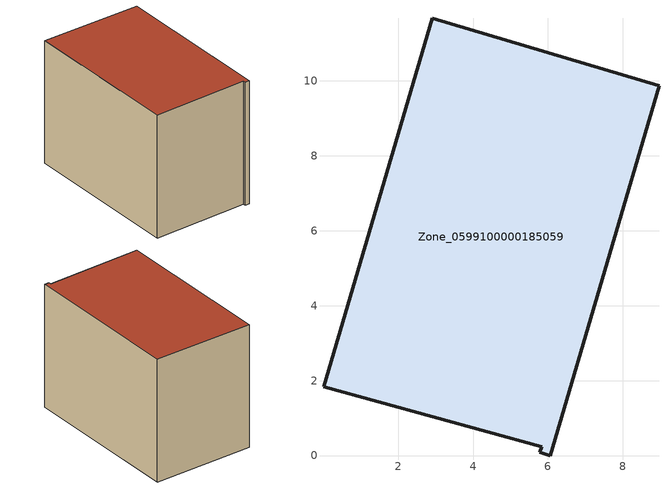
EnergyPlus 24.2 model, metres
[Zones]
Zone_0599100000185059
 floor ground (C_G): 5.83,0.23 0.01,1.83 2.91,11.66 8.96,9.86 6.06,0 5.78,0.08 z0.54
 wall outside (C_F): 6.06,0 8.96,9.86 2.91,11.66 0.01,1.83 5.83,0.23 5.78,0.08 6.06,0 z0.54:8.34
 roof outside (C_R): 5.83,0.23 5.78,0.08 6.06,0 8.96,9.86 2.91,11.66 0.01,1.83 z8.34
[BUILDING]
Pand.0599100000185059: North Axis=0; Terrain=City; Loads Convergence Tolerance Value=0.04; Temperature Convergence Tolerance Value=0.4; Solar Distribution=FullExterior; Maximum Number of Warmup Days=25; Minimum Number of Warmup Days=1
[Site:Location]
Rotterdam.The.Hague.AP_ZH_NLD Design_Conditions: Latitude=51.96; Longitude=4.45; Time Zone=1; Elevation=-4.5
[SITE:GROUNDTEMPERATURE:BUILDINGSURFACE]
18, 18, 18, 18, 18, 18, 18, 18, 18, 18, 18, 18
[MATERIAL] Thermal Absorptance=0.9; Solar Absorptance=0.7; Visible Absorptance=0.7
Name | Roughness | Thickness | Conductivity | Density | Specific Heat
G.TI.1965-1974 | MediumSmooth | 0.15 | 0.882353 | 540 | 1210
F.TI.1965-1974 | Rough | 0.3 | 0.697674 | 1920 | 840
R.TI.1965-1974 | MediumRough | 0.2 | 0.232558 | 1500 | 1000
[CONSTRUCTION]
C_G: G.TI.1965-1974
C_F: F.TI.1965-1974
C_R: R.TI.1965-1974
[ZONE]
Zone_0599100000185059: Type=1; Multiplier=1; Ceiling Height=Autocalculate; Volume=Autocalculate; Floor Area=autocalculate; Part of Total Floor Area=Yes
[ZONEINFILTRATION:DESIGNFLOWRATE]
Infil_Zone_0599100000185059: Zone or ZoneList or Space or SpaceList=Zone_0599100000185059; Schedule=AlwaysOn; Design Flow Rate Calculation Method=Flow/Area; Flow Rate per Floor Area=0.003; Constant Term Coefficient=1; Temperature Term Coefficient=0; Velocity Term Coefficient=0; Velocity Squared Term Coefficient=0
[HVACTEMPLATE:ZONE:IDEALLOADSAIRSYSTEM]
Zone_0599100000185059: Maximum Heating Supply Air Temperature=50; Minimum Cooling Supply Air Temperature=13; Maximum Heating Supply Air Humidity Ratio=0.0156; Minimum Cooling Supply Air Humidity Ratio=0.0077; Heating Limit=NoLimit; Cooling Limit=NoLimit; Dehumidification Control Type=ConstantSensibleHeatRatio; Cooling Sensible Heat Ratio=0.7; Dehumidification Setpoint=60; Humidification Control Type=None; Humidification Setpoint=30; Outdoor Air Method=None; Outdoor Air Flow Rate per Person=0.00944; Outdoor Air Flow Rate per Zone Floor Area=0; Outdoor Air Flow Rate per Zone=0; Demand Controlled Ventilation Type=None; Outdoor Air Economizer Type=NoEconomizer; Heat Recovery Type=None; Sensible Heat Recovery Effectiveness=0.7; Latent Heat Recovery Effectiveness=0.65
[ZONECONTROL:THERMOSTAT]
ThermostatControl_Zone_0599100000185059: Zone or ZoneList=Zone_0599100000185059; Control Type Schedule=DualSetpointControlType; Control 1=Thermostat_Zone_0599100000185059; Temperature Difference Between Cutout And Setpoint=0
[THERMOSTATSETPOINT:DUALSETPOINT]
Thermostat_Zone_0599100000185059: Heating Setpoint Temperature Schedule=HeatingSetpoint_Zone_0599100000185059; Cooling Setpoint Temperature Schedule=CoolingSetpoint_Zone_0599100000185059
[SCHEDULE:COMPACT]
HeatingSetpoint_Zone_0599100000185059: Through: 12/31, For: AllDays, Until: 24:00, 21
CoolingSetpoint_Zone_0599100000185059: Through: 12/31, For: AllDays, Until: 24:00, 24
DualSetpointControlType: Through: 12/31, For: AllDays, Until: 24:00, 4
AlwaysOn: Through: 12/31, For: AllDays, Until: 24:00, 1
